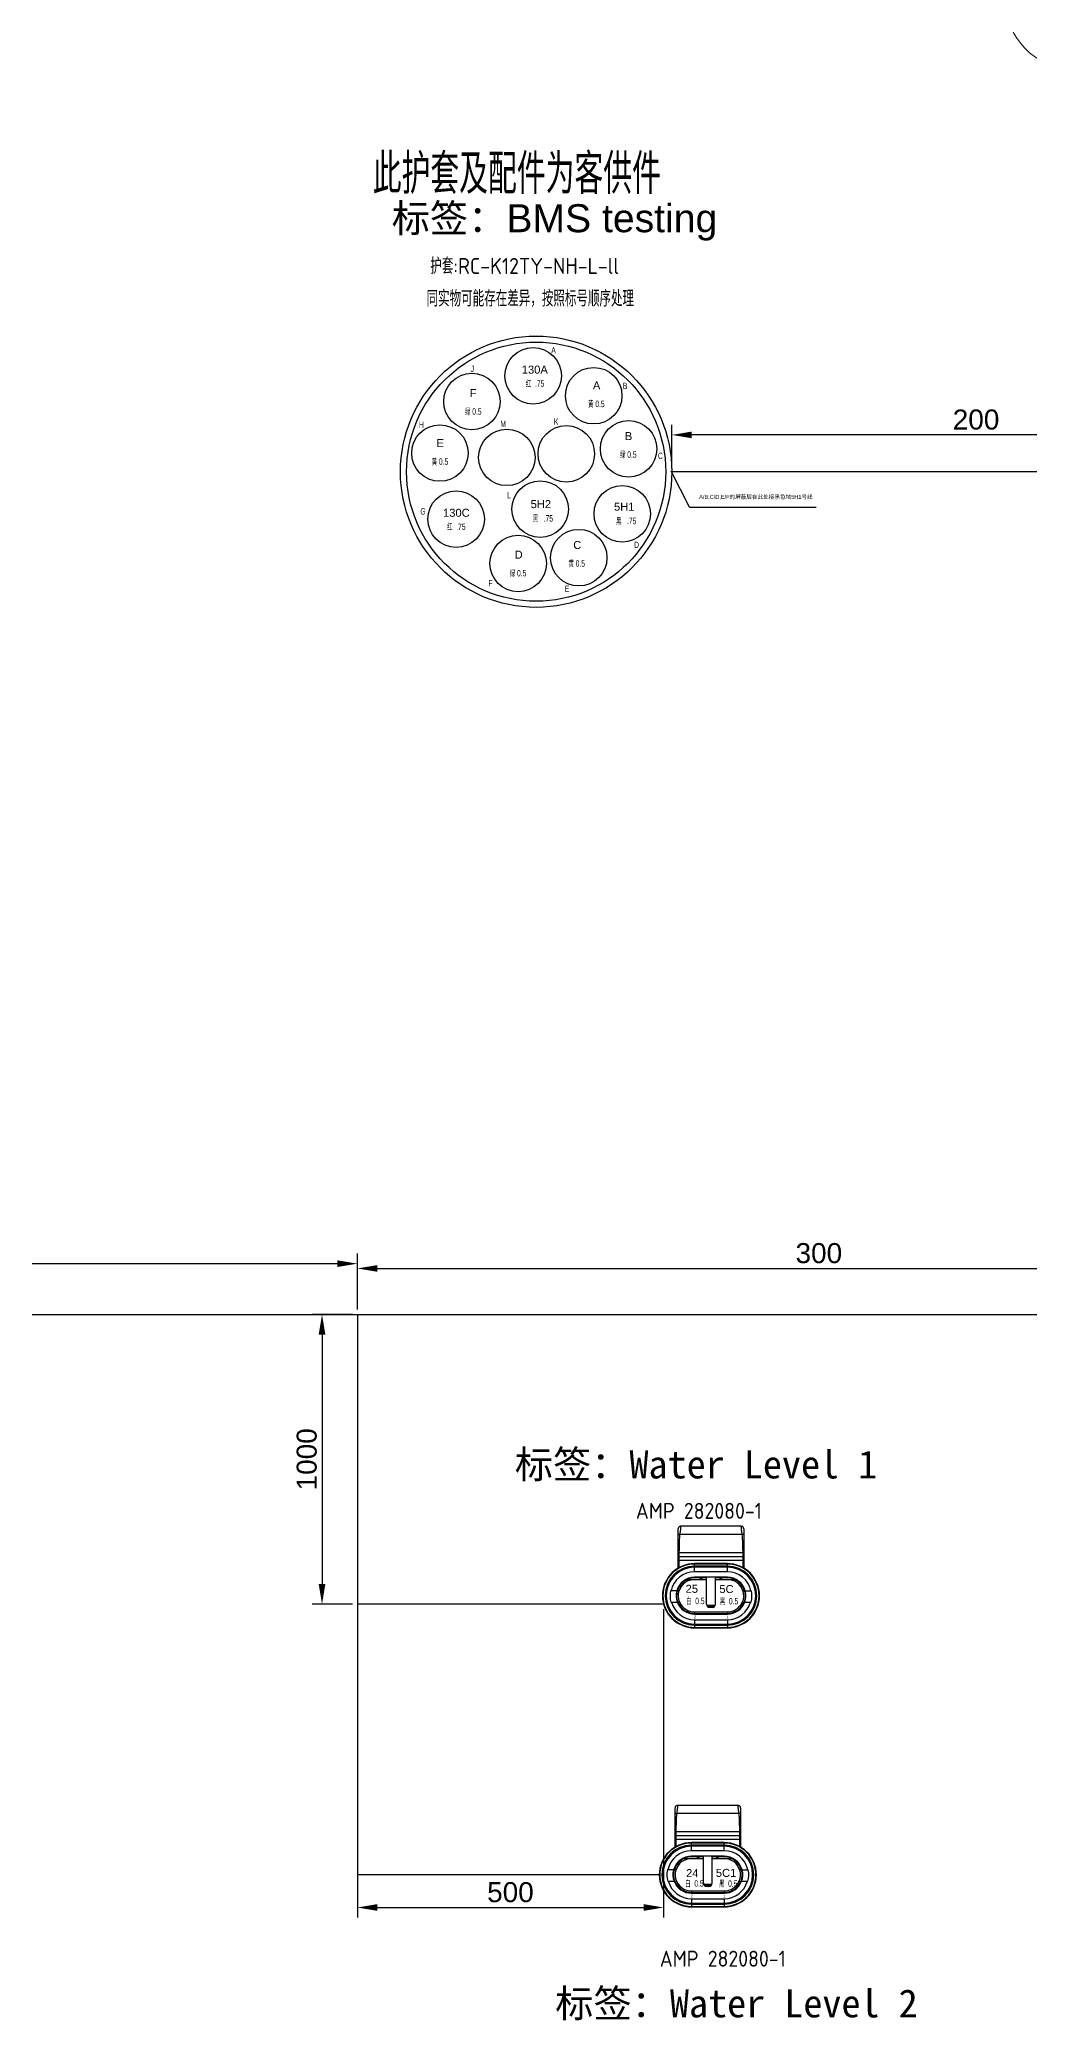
# Model space of a CAD drawing. Header units: millimetres. Extents: x 62 to 1873, y 998 to 1938.
# Drawn here: x 733.7 to 857.4, y 1506.3 to 1753.8 of the extents above; entities that cross this region are included whole.
import ezdxf

# ---------------------------------------------------------------- set-up
doc = ezdxf.new("R2010")
doc.units = ezdxf.units.MM
for name, color, linetype in [('A-墙', 7, 'Continuous'), ('孔名层', 1, 'Continuous'), ('线色线径', 1, 'Continuous')]:
    doc.layers.add(name, color=color, linetype=linetype)
doc.layers.add('AM60', color=3, linetype='Continuous', lineweight=25)
doc.layers.add('护套层', color=3, linetype='Continuous', lineweight=0)
doc.styles.add('FST', font='', dxfattribs={"width": 0.67})
doc.styles.get("Standard").update_dxf_attribs({"font": 'arial.ttf'})
doc.styles.add('技术要求及剖视用', font='gbenor.shx', dxfattribs={"width": 0.7, "bigfont": 'gbcbig.shx'})
doc.styles.get('FST').set_extended_font_data('FangSong_GB2312')
doc.dimstyles.new('ISO-25', dxfattribs={"dimtxt": 2.5, "dimasz": 2.5, "dimexe": 1.25, "dimexo": 0.625, "dimtad": 1, "dimtxsty": 'Standard', "dimcen": 2.5, "dimadec": 0, "dimazin": 0, "dimtfac": 1, "dimtmove": 0, "dimatfit": 3, "dimfxl": 1, "dimarcsym": 0})

# ---------------------------------------------------------------- blocks, each defined once
blk = doc.blocks.new('安费诺HC18B-S32-Out2152414464')
for p, q in [((-9.19, 53.42), (-5.89, 53.42)), ((-9.19, 46.69), (-9.19, 53.42)), ((-8.12, 52.47), (-8.12, 46.69)), ((-5.89, 52.47), (-8.12, 52.47)), ((-8.12, 52.47), (-8.12, 46.69)), ((-5.89, 53.42), (-5.89, 52.47)), ((8.69, 53.42), (8.69, 52.47)), ((12, 53.42), (8.69, 53.42)), ((8.69, 52.47), (10.93, 52.47)), ((10.93, 52.47), (10.93, 46.69)), ((12, 46.69), (12, 53.42)), ((-25.34, 48.43), (-16.63, 48.43)), ((-25.34, 46.45), (-25.34, 48.43)), ((-16.63, 48.43), (-16.63, 46.69)), ((19.44, 48.43), (19.44, 46.69)), ((28.15, 48.43), (19.44, 48.43)), ((28.15, 46.45), (28.15, 48.43)), ((-16.63, 46.69), (-9.19, 46.69)), ((-8.12, 46.69), (-9.19, 46.69)), ((12, 46.69), (10.93, 46.69)), ((19.44, 46.69), (12, 46.69)), ((-21.46, 44.25), (-15.98, 44.25)), ((-15.98, 44.25), (-15.98, 41.88)), ((-9.54, 44.25), (-4.33, 44.25)), ((-9.54, 41.88), (-9.54, 44.25)), ((12.35, 44.25), (-4.33, 44.25)), ((12.35, 41.88), (12.35, 44.25)), ((18.79, 44.25), (18.79, 41.88)), ((24.27, 44.25), (18.79, 44.25)), ((-15.98, 41.88), (-9.54, 41.88)), ((18.79, 41.88), (12.35, 41.88)), ((-32.89, 8.6), (-32.89, 39.38)), ((-31.16, 37.84), (-31.16, 24.92)), ((33.97, 37.84), (33.97, 24.92)), ((35.7, 8.6), (35.7, 39.38)), ((-31.16, 24.92), (-27.96, 24.92)), ((-27.96, 24.92), (-27.96, 18.66)), ((30.77, 24.92), (30.77, 18.66)), ((33.97, 24.92), (30.77, 24.92)), ((-31.15, 18.66), (-31.15, 8.53)), ((-27.96, 18.66), (-31.15, 18.66)), ((30.77, 18.66), (33.96, 18.66)), ((33.96, 18.66), (33.97, 8.46)), ((-15.98, 4.42), (-9.54, 4.42)), ((-15.98, 2.05), (-15.98, 4.42)), ((-9.54, 4.42), (-9.54, 2.05)), ((12.35, 4.42), (12.35, 2.05)), ((18.79, 4.42), (12.35, 4.42)), ((18.79, 2.05), (18.79, 4.42)), ((-24.64, 0), (-16.15, 0)), ((-21.46, 2.05), (-15.98, 2.05)), ((-16.15, 0), (-16.15, -2.24)), ((-9.54, 2.05), (-4.33, 2.05)), ((-9.43, 0), (-2.16, 0)), ((-9.43, -2.24), (-9.43, 0)), ((12.35, 2.05), (-4.33, 2.05)), ((12.24, 0), (-2.16, 0)), ((12.24, -2.24), (12.24, 0)), ((24.27, 2.05), (18.79, 2.05)), ((18.96, 0), (18.96, -2.24)), ((27.44, 0), (18.96, 0)), ((-16.15, -2.24), (-9.43, -2.24)), ((18.96, -2.24), (12.24, -2.24))]:
    blk.add_line(p, q)
blk.add_lwpolyline([(7.13, 49.59), (-4.34, 49.59), (-4.34, 47.21), (7.13, 47.21)], close=True)
for centre, radius in [((-20.62, 37.02), 4), ((-13.03, 36.97), 3.61), ((-5.81, 36.97), 3.61), ((1.4, 36.97), 3.61), ((8.62, 36.97), 3.61), ((15.84, 36.97), 3.61), ((23.46, 36.82), 4), ((-16.64, 29.82), 3.61), ((-9.42, 29.82), 3.61), ((-2.2, 29.82), 3.61), ((5.01, 29.82), 3.61), ((12.23, 29.82), 3.61), ((19.44, 29.82), 3.61), ((-20.42, 23), 4), ((-12.82, 22.96), 3.61), ((-5.61, 22.96), 3.61), ((8.82, 22.96), 3.61), ((16.04, 22.96), 3.61), ((23.66, 22.8), 4), ((-16.49, 16.12), 3.61), ((-9.28, 16.12), 3.61), ((-2.06, 16.12), 3.61), ((5.16, 16.12), 3.61), ((12.37, 16.12), 3.61), ((19.59, 16.12), 3.61), ((-20.62, 9.37), 4), ((-13.03, 9.32), 3.61), ((-5.81, 9.32), 3.61), ((1.4, 9.32), 3.61), ((8.62, 9.32), 3.61), ((15.84, 9.32), 3.61), ((23.46, 9.17), 4)]:
    blk.add_circle(centre, radius)
for centre, radius, start, end in [((-24.83, 38.34), 8.13, 93.5777, 172.6919), ((27.64, 38.34), 8.13, 7.3081, 86.4223), ((-22.1, 34.73), 9.54, 85.9591, 160.9835), ((24.94, 34.73), 9.54, 19.0165, 94.0409), ((-23.98, 8.89), 8.92, 181.8807, 265.7983), ((-22.1, 11.57), 9.54, 199.0165, 274.0409), ((24.94, 11.57), 9.54, 265.9591, 340.9835), ((26.79, 8.89), 8.92, 274.2017, 358.1193)]:
    blk.add_arc(centre, radius, start, end)
at = {"layer": '孔名层', "style": 'FST', "width": 0.67}
for s, height, p in [('7', 2.5, (-26.21, 35.39)), ('1', 2.5, (28.45, 35.45)), ('8', 2.5, (-21.71, 28.69)), ('13', 2.5, (23.82, 28.27)), ('S', 5.6, (0.27, 19.76)), ('19', 2.5, (-27.6, 21.97)), ('14', 2.5, (28.25, 20.32)), ('20', 2.5, (-23.41, 14)), ('25', 2.5, (24.42, 13.74)), ('32', 2.5, (-28.05, 8.39)), ('26', 2.5, (28.54, 6.99))]:
    blk.add_text(s, height=height, dxfattribs=at).set_placement(p)
at = {"layer": '护套层', "style": '技术要求及剖视用', "width": 0.67}
for tag, p, flags in [('备注', (-5.65, 17.85), 8), ('标号', (-5.65, 13.85), 8), ('功能', (-6.15, 9.85), 8), ('英文功能', (-6.15, 5.85), 8), ('编号', (-17.15, 1.85), 8), ('护套号', (-6.15, 1.85), 8), ('颜色', (14.85, 1.85), 9), ('厂家', (16.85, 1.85), 9), ('端子', (18.85, 1.85), 9), ('统计到BOM', (14.85, -0.15), 9), ('客户代号', (-17.15, -2.15), 8), ('配件', (-6.15, -2.15), 8), ('配置', (14.85, -2.15), 9), ('编码', (16.85, -2.15), 9), ('防水栓', (18.85, -2.15), 9), ('附件', (-6.15, -6.15), 8), ('视图', (14.85, -6.15), 9), ('工序', (14.85, -4.15), 9), ('方向', (16.85, -6.15), 9), ('工位', (16.85, -4.15), 9), ('盲栓', (18.85, -6.15), 9), ('设计软件', (21.61, -4.15), 9)]:
    blk.add_attdef(tag, p, '', height=3.5, dxfattribs=dict(at, flags=flags))
blk = doc.blocks.new('*D89')
at = {"color": 0, "lineweight": -2, "transparency": 16777216}
for p, q in [((563.63, 1595.1), (563.63, 1602.08)), ((773.45, 1595.1), (773.45, 1602.08)), ((566.13, 1600.83), (770.95, 1600.83))]:
    blk.add_line(p, q, dxfattribs=at)
at = {"color": 0, "transparency": 16777216}
for points in [[(566.13, 1601.24), (566.13, 1600.41), (563.63, 1600.83)], [(770.95, 1601.24), (770.95, 1600.41), (773.45, 1600.83)]]:
    blk.add_solid(points, dxfattribs=at)
at = {"layer": 'Defpoints', "color": 0, "transparency": 16777216}
for p in [(773.45, 1600.83), (563.63, 1594.47), (773.45, 1594.47)]:
    blk.add_point(p, dxfattribs=at)
at = {"color": 3, "transparency": 16777216, "insert": (666.14, 1602.73), "char_height": 2.5, "attachment_point": 5}
blk.add_mtext('1500', dxfattribs=at)
blk = doc.blocks.new('A$C79223c03')
at = {"color": 3}
for centre, radius in [((16.95, 16.95), 16.95), ((16.95, 16.95), 16.19), ((16.57, 28.94), 3.53), ((24.14, 26.45), 3.53), ((8.93, 25.72), 3.53), ((4.93, 19.28), 3.53), ((13.29, 18.74), 3.53), ((20.72, 19.19), 3.53), ((28.5, 19.81), 3.53), ((17.46, 12.28), 3.53), ((27.71, 11.69), 3.53), ((6.95, 11.03), 3.53), ((14.7, 5.48), 3.53), ((22.27, 6.21), 3.53)]:
    blk.add_circle(centre, radius, dxfattribs=at)
at = {"layer": '线色线径', "lineweight": 5, "width": 0.6}
for s, p in [('A', (18.84, 31.74)), ('J', (8.77, 29.41)), ('B', (27.79, 27.27)), ('H', (2.31, 22.4)), ('M', (12.48, 22.53)), ('K', (19.17, 22.81)), ('C', (32.17, 18.54)), ('G', (2.49, 11.6)), ('L', (13.31, 13.62)), ('D', (29.19, 7.41)), ('F', (10.99, 2.64)), ('E', (20.53, 1.91))]:
    blk.add_text(s, height=0.8, dxfattribs=at).set_placement(p)
blk = doc.blocks.new('*D92')
at = {"color": 0, "lineweight": -2, "transparency": 16777216}
for p, q in [((812.73, 1700.41), (812.73, 1705.63)), ((888.75, 1700.41), (888.75, 1705.63)), ((886.25, 1704.38), (815.23, 1704.38))]:
    blk.add_line(p, q, dxfattribs=at)
at = {"color": 0, "transparency": 16777216}
for points in [[(815.23, 1704.8), (815.23, 1703.97), (812.73, 1704.38)], [(886.25, 1704.8), (886.25, 1703.97), (888.75, 1704.38)]]:
    blk.add_solid(points, dxfattribs=at)
at = {"layer": 'Defpoints', "color": 0, "transparency": 16777216}
for p in [(812.73, 1704.38), (812.73, 1699.78), (888.75, 1699.78)]:
    blk.add_point(p, dxfattribs=at)
at = {"color": 3, "transparency": 16777216, "insert": (850.74, 1706.29), "char_height": 2.5, "attachment_point": 5}
blk.add_mtext('200', dxfattribs=at)
blk = doc.blocks.new('A$C5B7A3A9B')
at = {"layer": 'AM60', "linetype": 'Continuous'}
for p, q in [((7.2, 9.29), (1.68, 9.29)), ((1.44, 5.47), (1.44, 9.05)), ((7.26, 8.53), (1.61, 8.53)), ((7.44, 9.05), (7.44, 5.47)), ((1.44, 6.19), (7.44, 6.19)), ((1.54, 5.52), (1.54, 6.9)), ((1.54, 6.9), (7.34, 6.9)), ((1.54, 6.54), (7.34, 6.54)), ((2.94, 5.64), (2.94, 5.88)), ((5.94, 5.88), (2.94, 5.88)), ((5.94, 5.84), (2.94, 5.84)), ((5.94, 5.64), (2.94, 5.64)), ((2.94, 5.14), (2.94, 5.54)), ((5.94, 5.54), (2.94, 5.54)), ((5.94, 5.64), (5.94, 5.88)), ((5.94, 5.14), (5.94, 5.54)), ((7.34, 6.9), (7.34, 5.52)), ((2.26, 4.42), (4.04, 4.42)), ((2.39, 4.49), (2.39, 4.42)), ((5.94, 5.14), (2.94, 5.14)), ((2.94, 4.63), (2.94, 4.58)), ((5.94, 4.63), (2.94, 4.63)), ((3.49, 4.58), (2.94, 4.58)), ((3.49, 4.42), (3.49, 4.58)), ((3.64, 4.56), (3.49, 4.56)), ((3.64, 4.42), (3.64, 4.57)), ((4.04, 4.57), (3.64, 4.57)), ((3.94, 4.57), (3.94, 4.63)), ((4.04, 2.17), (4.04, 4.63)), ((4.84, 2.17), (4.84, 4.63)), ((5.24, 4.57), (4.84, 4.57)), ((4.84, 4.42), (6.62, 4.42)), ((4.94, 4.57), (4.94, 4.63)), ((5.24, 4.57), (5.24, 4.42)), ((5.39, 4.56), (5.24, 4.56)), ((5.94, 4.58), (5.39, 4.58)), ((5.39, 4.42), (5.39, 4.58)), ((5.94, 4.63), (5.94, 4.58)), ((6.49, 4.42), (6.49, 4.49)), ((1.53, 3.39), (0.73, 3.39)), ((0.77, 2.34), (1.59, 2.34)), ((1.43, 3.54), (1.36, 3.54)), ((1.44, 2.32), (1.37, 2.32)), ((1.48, 2.22), (1.49, 2.22)), ((4.81, 2.04), (4.07, 2.04)), ((4.15, 1.94), (4.73, 1.94)), ((4.54, 1.87), (4.34, 1.87)), ((7.29, 2.34), (8.11, 2.34)), ((7.34, 3.39), (8.14, 3.39)), ((7.4, 2.22), (7.39, 2.22)), ((7.44, 2.32), (7.51, 2.32)), ((7.52, 3.54), (7.45, 3.54)), ((2.94, 1.47), (5.94, 1.47)), ((2.94, 1.47), (2.94, 1.32)), ((2.94, 1.32), (5.94, 1.32)), ((2.94, 1.31), (5.94, 1.31)), ((2.94, 1.25), (2.94, 1.31)), ((2.94, 1.25), (5.94, 1.25)), ((2.94, 0.74), (5.94, 0.74)), ((2.94, 0.74), (2.94, 0.34)), ((2.94, 0.34), (5.94, 0.34)), ((2.94, 0.24), (5.94, 0.24)), ((2.94, 0.24), (2.94, 0)), ((2.94, 0.04), (5.94, 0.04)), ((5.94, 1.47), (5.94, 1.32)), ((5.94, 1.25), (5.94, 1.31)), ((5.94, 0.74), (5.94, 0.34)), ((5.94, 0.24), (5.94, 0)), ((2.94, 0), (5.94, 0))]:
    blk.add_line(p, q, dxfattribs=at)
for points in [[(1.68, 9.29), (1.66, 9.29), (1.64, 9.28), (1.61, 9.28), (1.59, 9.27), (1.57, 9.26), (1.55, 9.25), (1.53, 9.24), (1.51, 9.22), (1.49, 9.2), (1.48, 9.19), (1.47, 9.17), (1.46, 9.14), (1.45, 9.12), (1.44, 9.1), (1.44, 9.08), (1.44, 9.05)], [(7.44, 9.05), (7.44, 9.08), (7.43, 9.1), (7.43, 9.12), (7.42, 9.14), (7.41, 9.17), (7.4, 9.19), (7.38, 9.2), (7.37, 9.22), (7.35, 9.24), (7.33, 9.25), (7.31, 9.26), (7.29, 9.27), (7.27, 9.28), (7.24, 9.28), (7.22, 9.29), (7.2, 9.29)]]:
    blk.add_lwpolyline(points, dxfattribs=at)
for centre, radius, start, end in [((2.94, 2.94), 2.94, 90, 270), ((2.94, 2.94), 2.9, 90, 270), ((2.94, 2.94), 2.7, 90, 270), ((2.94, 2.94), 2.6, 90, 270), ((1.54, 6.64), 0.1, 180, 270), ((5.94, 2.94), 2.94, 270, 90), ((5.94, 2.94), 2.9, 270, 90), ((5.94, 2.94), 2.7, 270, 90), ((5.94, 2.94), 2.6, 270, 90), ((7.34, 6.64), 0.1, 270, 0), ((2.94, 2.94), 2.2, 90, 168.064), ((2.94, 2.94), 1.69, 90, 164.389), ((2.94, 2.94), 1.62, 114.8116, 163.9234), ((2.94, 2.94), 1.48, 90, 162.2367), ((2.94, 2.94), 1.62, 109.7832, 114.3881), ((2.94, 2.94), 1.64, 90, 109.5462), ((5.94, 2.94), 2.2, 11.936, 90), ((5.94, 2.94), 1.69, 15.611, 90), ((5.94, 2.94), 1.64, 70.4538, 90), ((5.94, 2.94), 1.48, 17.7633, 90), ((5.94, 2.94), 1.62, 65.6119, 70.2168), ((5.94, 2.94), 1.62, 16.0766, 65.1884), ((2.94, 2.94), 2.25, 168.463, 195.466), ((2.94, 2.94), 2.2, 195.6913, 270), ((2.94, 2.94), 1.7, 164.6505, 200.6673), ((2.94, 2.94), 1.65, 164.1531, 201.3516), ((2.94, 2.94), 1.69, 200.604, 270), ((2.94, 2.94), 1.62, 201.6682, 270), ((2.94, 2.94), 1.5, 162.5485, 203.5697), ((2.94, 2.94), 1.62, 206.3004, 270), ((2.94, 2.94), 1.48, 204.0027, 270), ((4.34, 2.17), 0.3, 180, 270), ((4.54, 2.17), 0.3, 270, 0), ((5.94, 2.94), 2.2, 270, 344.3087), ((5.94, 2.94), 1.69, 270, 339.396), ((5.94, 2.94), 1.62, 270, 338.3318), ((5.94, 2.94), 1.48, 270, 335.9973), ((5.94, 2.94), 1.62, 270, 333.6996), ((5.94, 2.94), 1.5, 336.4303, 17.4515), ((5.94, 2.94), 1.65, 338.6484, 15.8469), ((5.94, 2.94), 1.7, 339.3327, 15.3495), ((5.94, 2.94), 2.25, 344.534, 11.537)]:
    blk.add_arc(centre, radius, start, end, dxfattribs=at)
for centre, start_param, end_param in [((2.94, 5.55), -3.723981, -3.676419), ((5.94, 5.55), -2.606766, -2.559205)]:
    blk.add_ellipse(centre, major_axis=(0, 3.87), ratio=0.738419, start_param=start_param, end_param=end_param, dxfattribs=at)
for points, knots in [([(1.61, 8.53), (1.62, 8.55), (1.62, 8.59), (1.63, 8.67), (1.64, 8.76), (1.65, 8.85), (1.66, 8.91), (1.67, 8.97), (1.68, 9.03), (1.68, 9.09), (1.69, 9.13), (1.69, 9.16), (1.69, 9.18), (1.69, 9.2), (1.69, 9.22), (1.69, 9.23), (1.69, 9.25), (1.69, 9.26), (1.69, 9.27), (1.69, 9.27), (1.68, 9.28), (1.68, 9.28), (1.68, 9.28), (1.68, 9.29), (1.68, 9.29), (1.68, 9.29), (1.68, 9.29), (1.68, 9.29)], [0, 0, 0, 0, 0.077065, 0.158621, 0.329516, 0.415942, 0.501062, 0.583417, 0.661574, 0.734154, 0.799858, 0.829757, 0.857504, 0.882977, 0.906069, 0.926687, 0.944755, 0.960216, 0.973035, 0.978455, 0.98322, 0.987342, 0.990843, 0.99376, 0.996162, 0.998173, 1, 1, 1, 1]), ([(7.2, 9.29), (7.2, 9.29), (7.2, 9.29), (7.2, 9.29), (7.2, 9.29), (7.2, 9.28), (7.2, 9.28), (7.19, 9.28), (7.19, 9.27), (7.19, 9.27), (7.19, 9.26), (7.19, 9.25), (7.19, 9.23), (7.19, 9.22), (7.19, 9.2), (7.19, 9.18), (7.19, 9.16), (7.19, 9.13), (7.2, 9.09), (7.2, 9.03), (7.21, 8.97), (7.22, 8.91), (7.22, 8.85), (7.24, 8.76), (7.25, 8.67), (7.26, 8.59), (7.26, 8.55), (7.26, 8.53)], [0, 0, 0, 0, 0.001827, 0.003838, 0.00624, 0.009157, 0.012658, 0.01678, 0.021545, 0.026965, 0.039784, 0.055245, 0.073313, 0.093931, 0.117023, 0.142496, 0.170243, 0.200142, 0.265846, 0.338426, 0.416583, 0.498938, 0.584058, 0.670484, 0.841379, 0.922935, 1, 1, 1, 1]), ([(1.44, 8.62), (1.44, 8.62), (1.44, 8.61), (1.44, 8.61), (1.45, 8.6), (1.45, 8.59), (1.46, 8.59), (1.47, 8.58), (1.48, 8.57), (1.5, 8.56), (1.52, 8.55), (1.55, 8.54), (1.58, 8.54), (1.6, 8.53), (1.61, 8.53)], [0, 0, 0, 0, 0.032413, 0.067586, 0.10671, 0.150526, 0.199405, 0.253443, 0.312532, 0.376415, 0.516927, 0.67106, 0.833898, 1, 1, 1, 1]), ([(1.54, 6.9), (1.54, 7.04), (1.55, 7.24), (1.56, 7.51), (1.57, 7.72), (1.57, 7.92), (1.57, 8.12), (1.59, 8.33), (1.6, 8.46), (1.61, 8.53)], [0, 0, 0, 0, 0.249908, 0.374886, 0.499853, 0.624809, 0.74977, 0.874782, 1, 1, 1, 1]), ([(7.44, 8.62), (7.44, 8.62), (7.44, 8.61), (7.44, 8.61), (7.43, 8.6), (7.43, 8.59), (7.42, 8.59), (7.41, 8.58), (7.4, 8.57), (7.38, 8.56), (7.36, 8.55), (7.33, 8.54), (7.3, 8.54), (7.28, 8.53), (7.26, 8.53)], [0, 0, 0, 0, 0.032413, 0.067586, 0.10671, 0.150526, 0.199405, 0.253443, 0.312532, 0.376415, 0.516927, 0.67106, 0.833898, 1, 1, 1, 1]), ([(7.26, 8.53), (7.28, 8.46), (7.29, 8.33), (7.31, 8.12), (7.31, 7.95), (7.31, 7.84), (7.31, 7.77), (7.31, 7.7), (7.32, 7.61), (7.32, 7.48), (7.33, 7.24), (7.34, 7.04), (7.34, 6.9)], [0, 0, 0, 0, 0.125218, 0.250229, 0.37519, 0.437668, 0.468907, 0.500146, 0.562629, 0.625115, 0.750092, 1, 1, 1, 1]), ([(1.44, 6.95), (1.44, 6.95), (1.44, 6.95), (1.44, 6.94), (1.45, 6.93), (1.45, 6.93), (1.46, 6.92), (1.47, 6.92), (1.48, 6.91), (1.5, 6.91), (1.52, 6.9), (1.53, 6.9), (1.54, 6.9)], [0, 0, 0, 0, 0.041589, 0.084263, 0.176226, 0.227102, 0.281658, 0.402075, 0.537004, 0.684071, 0.83979, 1, 1, 1, 1]), ([(7.44, 6.95), (7.44, 6.95), (7.44, 6.95), (7.44, 6.94), (7.43, 6.93), (7.43, 6.93), (7.42, 6.92), (7.41, 6.92), (7.39, 6.91), (7.38, 6.91), (7.36, 6.9), (7.35, 6.9), (7.34, 6.9)], [0, 0, 0, 0, 0.041589, 0.084263, 0.176226, 0.227102, 0.281658, 0.402076, 0.537004, 0.684071, 0.83979, 1, 1, 1, 1])]:
    blk.add_open_spline(points, degree=3, knots=knots, dxfattribs=at)
at = {"layer": 'AM60', "color": 1, "lineweight": 5}
for s, p in [('2', (2.87, 0.87)), ('1', (5.86, 0.86))]:
    blk.add_text(s, height=0.25, dxfattribs=at).set_placement(p)
blk = doc.blocks.new('*D122')
at = {"color": 0, "lineweight": -2, "transparency": 16777216}
for p, q in [((773.45, 1595.1), (773.45, 1601.48)), ((888.75, 1595.1), (888.75, 1601.48)), ((775.95, 1600.23), (886.25, 1600.23))]:
    blk.add_line(p, q, dxfattribs=at)
at = {"color": 0, "transparency": 16777216}
for points in [[(775.95, 1600.65), (775.95, 1599.81), (773.45, 1600.23)], [(886.25, 1600.65), (886.25, 1599.81), (888.75, 1600.23)]]:
    blk.add_solid(points, dxfattribs=at)
at = {"layer": 'Defpoints', "color": 0, "transparency": 16777216}
for p in [(888.75, 1600.23), (773.45, 1594.47), (888.75, 1594.47)]:
    blk.add_point(p, dxfattribs=at)
at = {"color": 3, "transparency": 16777216, "insert": (831.1, 1602.13), "char_height": 2.5, "attachment_point": 5}
blk.add_mtext('300', dxfattribs=at)
blk = doc.blocks.new('*D123')
at = {"color": 0, "lineweight": -2, "transparency": 16777216}
for p, q in [((772.82, 1594.47), (767.78, 1594.47)), ((769.03, 1591.97), (769.03, 1560.79)), ((772.82, 1558.29), (767.78, 1558.29))]:
    blk.add_line(p, q, dxfattribs=at)
at = {"color": 0, "transparency": 16777216}
for points in [[(768.61, 1591.97), (769.45, 1591.97), (769.03, 1594.47)], [(768.61, 1560.79), (769.45, 1560.79), (769.03, 1558.29)]]:
    blk.add_solid(points, dxfattribs=at)
at = {"layer": 'Defpoints', "color": 0, "transparency": 16777216}
for p in [(773.45, 1594.47), (769.03, 1558.29), (773.45, 1558.29)]:
    blk.add_point(p, dxfattribs=at)
at = {"color": 3, "transparency": 16777216, "insert": (767.13, 1576.38), "char_height": 2.5, "attachment_point": 5, "rotation": 90}
blk.add_mtext('1000', dxfattribs=at)
blk = doc.blocks.new('*D124')
at = {"color": 0, "lineweight": -2, "transparency": 16777216}
for p, q in [((773.45, 1557.66), (773.45, 1519.13)), ((811.7, 1557.66), (811.7, 1519.13)), ((775.95, 1520.38), (809.2, 1520.38))]:
    blk.add_line(p, q, dxfattribs=at)
at = {"color": 0, "transparency": 16777216}
for points in [[(775.95, 1520.8), (775.95, 1519.96), (773.45, 1520.38)], [(809.2, 1520.8), (809.2, 1519.96), (811.7, 1520.38)]]:
    blk.add_solid(points, dxfattribs=at)
at = {"layer": 'Defpoints', "color": 0, "transparency": 16777216}
for p in [(773.45, 1558.29), (811.7, 1558.29), (811.7, 1520.38)]:
    blk.add_point(p, dxfattribs=at)
at = {"color": 3, "transparency": 16777216, "insert": (792.57, 1522.28), "char_height": 2.5, "attachment_point": 5}
blk.add_mtext('500', dxfattribs=at)

msp = doc.modelspace()

# ---------------------------------------------------------------- linework, layer by layer
at = {"color": 1}
for q in [(812.67, 1699.841), (830.778, 1695.336)]:
    msp.add_line((814.92, 1695.336), q, dxfattribs=at)
for p, q in [((888.755, 1699.785), (812.729, 1699.785)), ((332.565, 1594.474), (1552.582, 1594.474)), ((773.446, 1594.474), (773.446, 1524.473)), ((811.703, 1558.285), (773.446, 1558.285)), ((811.168, 1524.473), (773.446, 1524.473))]:
    msp.add_line(p, q)

# ---------------------------------------------------------------- block references
at = {"color": 6}
msp.add_blockref('A$C79223c03', (778.83, 1682.835), dxfattribs=at)
at = {"layer": 'A-墙', "xscale": 1.365339990431428, "yscale": 1.365339990431428, "zscale": 1.365339990431428}
for p in [(811.562, 1555.323), (811.168, 1520.459)]:
    msp.add_blockref('A$C5B7A3A9B', p, dxfattribs=at)
at = {"layer": '护套层'}
ref = msp.add_blockref('安费诺HC18B-S32-Out2152414464', (887.257, 1749.987), dxfattribs=at)
ref.add_attrib('功能', '标签:接国标低压插座', (875.449, 1806.58), dxfattribs={"height": 3.5, "style": '技术要求及剖视用', "width": 0.67})
ref.add_attrib('护套号', '护套:安费诺HC18B-S32(黑)', (875.449, 1811.328), dxfattribs={"height": 3.5, "style": '技术要求及剖视用', "width": 0.67})

# ---------------------------------------------------------------- texts
at = {"layer": 'AM60', "lineweight": 5}
for s, height, p in [('130A', 1, (793.979, 1712.04)), ('A', 1, (802.871, 1710.065)), ('F', 1, (787.49, 1709.118)), ('E', 1, (783.331, 1702.86)), ('B', 1, (806.858, 1703.738)), ('5H2', 1, (795.089, 1695.238)), ('5H1', 1, (805.508, 1694.913)), ('A/B,C/D,E/F的屏蔽层在此处接黑色地5H1号线', 0.5, (816.145, 1696.395)), ('130C', 1, (784.143, 1694.154)), ('C', 1, (800.417, 1690.131)), ('D', 1, (793.087, 1688.916)), ('25', 1, (814.453, 1559.7)), ('5C', 1, (818.669, 1559.669)), ('24', 1, (814.509, 1524.174)), ('5C1', 1, (818.227, 1524.202))]:
    msp.add_text(s, height=height, dxfattribs=at).set_placement(p)
at = {"layer": 'AM60', "color": 32, "true_color": 0xcd6928, "insert": (775.366, 1739.494), "char_height": 5, "attachment_point": 1}
msp.add_mtext_dynamic_manual_height_columns('{\\Fisocp,gbcbig|c134;\\C3;此护套及配件为客供件}', width=36.31, gutter_width=12.5, heights=[0], dxfattribs=at)
at = {"layer": 'AM60', "attachment_point": 1}
for s, width, insert, char_height in [('{\\fSimSun|b0|i0|c134|p2;\\C3;标签：\\fArial|b0|i0|c0|p34;BMS testing}', 59.67752, (777.735, 1733.21), 3.5), ('{\\Fisocp,gbcbig|c134;\\C3;护套:RC-K12TY-NH-L-ll}', 36.31, (782.56, 1726.493), 2), ('{\\Fisocp,gbcbig|c134;\\C3;同实物可能存在差异，按照标号顺序处理}', 36.31, (782.091, 1722.426), 2), ('{\\fSimSun|b0|i0|c134|p2;\\C3;标签：Water Level 1}', 50.04824, (793.117, 1577.494), 3.5), ('{\\Fisocp,gbcbig|c134;\\C3;AMP 282080-1}', 36.31, (808.239, 1570.941), 2), ('{\\Fisocp,gbcbig|c134;\\C3;AMP 282080-1}', 36.31, (811.226, 1514.978), 2), ('{\\fSimSun|b0|i0|c134|p2;\\C3;标签：Water Level 2}', 50.04824, (798.171, 1510.149), 3.5)]:
    msp.add_mtext_dynamic_manual_height_columns(s, width=width, gutter_width=12.5, heights=[0], dxfattribs=dict(at, insert=insert, char_height=char_height))
at = {"layer": '线色线径', "lineweight": 5, "width": 0.6}
for s, p in [('红  .75', (794.496, 1710.4)), ('绿 0.5', (786.89, 1706.908)), ('黄 0.5', (802.271, 1707.856)), ('黄 0.5', (782.731, 1700.651)), ('绿 0.5', (806.258, 1701.529)), ('红  .75', (784.66, 1692.513)), ('黑   .75', (795.354, 1693.556)), ('黑   .75', (805.773, 1693.232)), ('黄 0.5', (799.816, 1687.922)), ('绿 0.5', (792.487, 1686.706)), ('白  0.5', (814.516, 1558.281)), ('黑  0.5', (818.732, 1558.249)), ('白  0.5', (814.41, 1522.992)), ('黑  0.5', (818.626, 1522.96))]:
    msp.add_text(s, height=0.8, dxfattribs=at).set_placement(p)

# ---------------------------------------------------------------- dimensions: what is measured, and where the dimension line sits
at = {"color": 1}
for base, p1, p2, text, picture, middle in [((812.729, 1704.385), (888.755, 1699.785), (812.729, 1699.785), '200', '*D92', (850.742, 1706.286)), ((888.755, 1600.231), (773.446, 1594.474), (888.755, 1594.474), '300', '*D122', (831.1, 1602.133))]:
    dim = msp.add_linear_dim(base=base, p1=p1, p2=p2, text=text, dimstyle='ISO-25', override={"dimclrt": 3}, dxfattribs=at)
    dim.commit()
    dim.dimension.update_dxf_attribs({"geometry": picture, "text_midpoint": middle})
for base, p1, p2, text, picture, middle in [((773.446, 1600.825), (563.63, 1594.474), (773.446, 1594.474), '1500', '*D89', (666.142, 1600.825)), ((811.703, 1520.381), (773.446, 1558.285), (811.703, 1558.285), '500', '*D124', (792.574, 1520.381))]:
    dim = msp.add_linear_dim(base=base, p1=p1, p2=p2, text=text, dimstyle='ISO-25', override={"dimclrt": 3}, dxfattribs=at)
    dim.commit()
    dim.dimension.update_dxf_attribs({"geometry": picture, "text_midpoint": middle, "dimtype": 160})
dim = msp.add_linear_dim(base=(769.031, 1558.285), p1=(773.446, 1594.474), p2=(773.446, 1558.285), angle=90, text='1000', dimstyle='ISO-25', override={"dimclrt": 3}, dxfattribs=at)
dim.commit()
dim.dimension.update_dxf_attribs({"geometry": '*D123', "text_midpoint": (767.129, 1576.38)})

doc.saveas('drawing.dxf')
